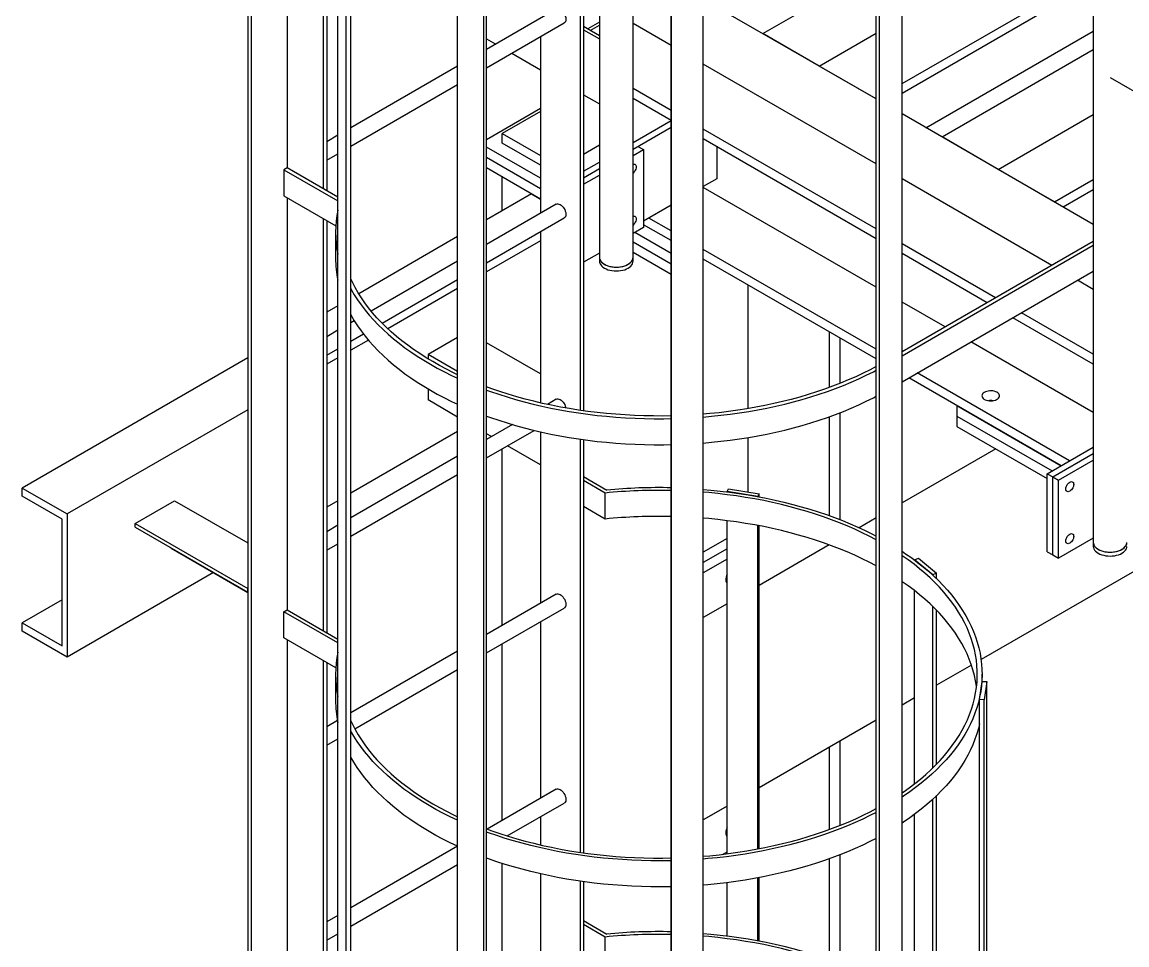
# Model space of a CAD drawing. Header units: millimetres. Extents: x 0 to 16187, y -20471 to 6290.
# Drawn here: x 221.5 to 325.6, y 5570.4 to 5657.3 of the extents above; entities that cross this region are included whole.
import ezdxf

# ---------------------------------------------------------------- set-up
doc = ezdxf.new("R2010")
doc.units = ezdxf.units.MM

msp = doc.modelspace()

# ---------------------------------------------------------------- linework, layer by layer
at = {"color": 7, "linetype": 'Continuous', "lineweight": 25}
for p, q in [((242.77478, 5690.21438), (242.77478, 5370.53866)), ((243.09298, 5690.03069), (243.09298, 5370.35496)), ((246.48709, 5689.17307), (246.48709, 5643.61003)), ((249.8812, 5687.21369), (249.8812, 5641.65065)), ((250.1994, 5687.02999), (250.1994, 5641.46696)), ((251.25354, 5506.01995), (251.25354, 5682.1478)), ((252.03, 5504.3471), (252.03, 5680.47495)), ((252.46466, 5504.41433), (252.46466, 5680.54219)), ((322.41763, 5680.10971), (322.41763, 5608.31834)), ((304.39913, 5497.79919), (304.39913, 5673.92704)), ((301.95962, 5496.75827), (301.95962, 5672.88612)), ((302.27781, 5496.57458), (302.27781, 5672.70243)), ((262.53664, 5495.68488), (262.53664, 5671.81273)), ((265.2522, 5494.90432), (265.2522, 5671.03217)), ((264.99409, 5494.69152), (264.99409, 5670.81937)), ((282.64848, 5492.2134), (282.64848, 5668.34125)), ((282.6877, 5491.95461), (282.6877, 5668.08246)), ((285.67628, 5492.10555), (285.67628, 5668.2334)), ((274.06425, 5666.43076), (274.06425, 5620.76833)), ((274.38245, 5666.38563), (274.38245, 5620.72248)), ((275.89708, 5666.19915), (275.89708, 5635.17408)), ((279.06208, 5635.17408), (279.06208, 5665.95612)), ((291.29998, 5656.25125), (301.95962, 5662.40493)), ((304.39913, 5651.56711), (322.41763, 5661.96897)), ((304.39913, 5650.6485), (322.41763, 5661.05036)), ((301.95962, 5650.09758), (285.67628, 5659.49775)), ((271.83313, 5658.55711), (265.2522, 5654.75802)), ((265.2522, 5653.02602), (272.58307, 5657.25804)), ((275.89708, 5656.05793), (274.38245, 5656.93231)), ((274.38245, 5656.62615), (275.89708, 5655.75178)), ((275.89708, 5657.33994), (274.78671, 5656.69893)), ((275.02536, 5656.56116), (275.89708, 5657.0644)), ((282.64848, 5655.1226), (279.06208, 5657.19298)), ((306.65463, 5647.3872), (322.41763, 5656.48699)), ((265.2522, 5655.77288), (266.13119, 5655.26545)), ((270.35194, 5655.97004), (270.35194, 5639.32987)), ((296.60328, 5653.18972), (291.29998, 5656.25125)), ((296.60328, 5653.18972), (301.95962, 5656.28187)), ((267.63131, 5654.39945), (270.35194, 5652.82886)), ((308.16448, 5646.51559), (322.41763, 5654.74376)), ((301.95962, 5643.97452), (285.67628, 5653.37469)), ((262.53664, 5653.19036), (252.46466, 5647.37593)), ((301.90658, 5650.12819), (296.60328, 5653.18972)), ((252.46466, 5645.64393), (262.53664, 5651.45836)), ((324.00026, 5652.11522), (380.75394, 5619.35202)), ((274.38245, 5650.5021), (275.89708, 5649.62772)), ((282.64848, 5648.99954), (279.06208, 5651.06992)), ((282.64848, 5648.08093), (279.06208, 5650.15131)), ((301.90658, 5650.12819), (301.95962, 5650.15881)), ((265.2522, 5646.29434), (270.35194, 5649.23836)), ((270.35194, 5648.93235), (266.7457, 5646.85051)), ((279.06208, 5645.98585), (282.64848, 5648.05623)), ((322.41763, 5638.28741), (304.39913, 5648.68927)), ((313.46778, 5643.45406), (322.41763, 5648.6207)), ((279.06208, 5645.37354), (282.64848, 5647.44392)), ((301.95962, 5637.85145), (285.67628, 5647.25163)), ((251.25354, 5646.67677), (250.1994, 5646.06822)), ((266.7457, 5645.9319), (266.7457, 5646.85051)), ((266.7457, 5646.85051), (270.35194, 5644.76867)), ((301.95962, 5636.93285), (285.67628, 5646.33302)), ((313.46778, 5643.45406), (308.16448, 5646.51559)), ((250.1994, 5644.33622), (251.25354, 5644.94476)), ((270.35194, 5642.62545), (265.2522, 5645.56947)), ((270.35194, 5643.85006), (266.7457, 5645.9319)), ((275.89708, 5645.73489), (274.38245, 5644.86052)), ((279.06208, 5645.37354), (279.51419, 5645.63454)), ((279.06208, 5644.76123), (280.04452, 5645.32839)), ((279.51419, 5645.63454), (280.04452, 5645.32839)), ((280.04452, 5645.32839), (280.04452, 5637.97952)), ((286.93881, 5645.60417), (286.93881, 5642.57181)), ((270.35194, 5641.6456), (265.2522, 5644.58962)), ((274.38245, 5643.28435), (275.89708, 5644.15873)), ((246.48709, 5643.61003), (246.16889, 5643.42634)), ((246.16889, 5643.42634), (251.25354, 5640.49103)), ((246.16889, 5643.42634), (246.16889, 5640.97671)), ((251.25354, 5640.85842), (246.48709, 5643.61003)), ((270.35194, 5640.66575), (265.2522, 5643.60977)), ((274.38245, 5642.67205), (275.89708, 5643.54642)), ((274.38245, 5642.05974), (275.89708, 5642.93412)), ((318.77108, 5640.39253), (313.46778, 5643.45406)), ((266.7457, 5639.5634), (266.7457, 5642.74759)), ((286.93881, 5642.57181), (285.67628, 5641.84297)), ((318.50341, 5634.42399), (304.39913, 5642.56621)), ((318.77108, 5640.39253), (322.41763, 5642.49764)), ((246.16889, 5640.97671), (251.05701, 5638.15486)), ((246.48709, 5640.79302), (246.48709, 5601.96645)), ((269.50342, 5641.1554), (265.2522, 5638.70123)), ((269.50342, 5641.1554), (270.35194, 5640.66555)), ((301.95962, 5632.36947), (285.67628, 5641.76964)), ((319.5667, 5639.93322), (322.41763, 5641.57903)), ((271.83313, 5640.18494), (265.2522, 5636.38585)), ((282.64848, 5640.09505), (280.04452, 5638.59182)), ((249.8812, 5638.83364), (249.8812, 5600.00707)), ((265.2522, 5634.65385), (272.58307, 5638.88587)), ((282.64848, 5637.67004), (280.54812, 5638.88254)), ((250.1994, 5638.64995), (250.1994, 5599.82338)), ((280.04452, 5637.97952), (279.06208, 5637.41237)), ((282.64848, 5636.75143), (280.04452, 5638.25466)), ((251.03888, 5637.5482), (251.03888, 5635.09858)), ((262.53664, 5637.13356), (253.21776, 5631.75389)), ((270.35194, 5636.7468), (265.2522, 5633.80278)), ((270.35194, 5637.59787), (270.35194, 5621.46715)), ((282.64848, 5634.54697), (279.06208, 5636.61735)), ((282.64848, 5635.52681), (279.22217, 5637.50478)), ((322.41763, 5636.68362), (304.39913, 5626.28177)), ((275.89708, 5635.58525), (274.38245, 5634.71087)), ((282.64848, 5633.56712), (279.06208, 5635.6375)), ((301.95962, 5626.52195), (285.67628, 5635.92212)), ((313.20011, 5631.36246), (304.39913, 5636.44315)), ((304.39913, 5625.91438), (322.41763, 5636.31624)), ((262.53664, 5634.81819), (254.39165, 5630.11619)), ((275.89708, 5635.17408), (275.89708, 5634.80664)), ((279.06208, 5634.80664), (279.06208, 5635.17408)), ((301.95962, 5625.60334), (285.67628, 5635.00351)), ((312.40448, 5630.90315), (304.39913, 5635.52454)), ((304.39913, 5623.46476), (322.41763, 5633.86662)), ((255.41984, 5628.97775), (262.53664, 5633.08619)), ((289.89461, 5620.92328), (289.89461, 5632.56832)), ((322.41763, 5632.16435), (320.94327, 5633.01549)), ((262.53664, 5632.23511), (255.96892, 5628.44365)), ((251.25354, 5630.61997), (250.1994, 5630.01143)), ((308.45206, 5628.62147), (304.39913, 5630.96117)), ((322.41763, 5625.12268), (314.84434, 5629.49465)), ((322.41763, 5626.04129), (315.63997, 5629.95396)), ((251.25354, 5628.3046), (250.1994, 5627.69606)), ((252.80443, 5629.19991), (252.46466, 5629.00376)), ((252.46466, 5627.27176), (253.66096, 5627.96237)), ((254.12973, 5627.38191), (252.46466, 5626.42069)), ((262.53664, 5627.64207), (259.74534, 5626.03069)), ((297.55788, 5622.92347), (297.55788, 5628.14441)), ((298.5655, 5623.30909), (298.5655, 5627.56272)), ((250.1994, 5625.96405), (251.25354, 5626.57259)), ((270.35194, 5624.19377), (265.2522, 5627.13779)), ((322.41763, 5620.55931), (310.89192, 5627.21297)), ((242.77478, 5625.72529), (221.50854, 5613.44855)), ((251.25354, 5625.72152), (250.1994, 5625.11298)), ((262.53664, 5624.41931), (259.74534, 5626.03069)), ((259.74534, 5626.03069), (259.74534, 5625.61608)), ((320.17335, 5616.00739), (305.82727, 5624.2892)), ((319.37773, 5615.54808), (305.03164, 5623.8299)), ((259.74534, 5622.79244), (259.74534, 5621.74385)), ((262.53664, 5620.13247), (259.74534, 5621.74385)), ((271.83313, 5621.81277), (270.98834, 5621.32509)), ((309.56985, 5621.21005), (309.56985, 5620.2302)), ((309.56985, 5621.21005), (319.37773, 5615.54808)), ((242.77478, 5620.82684), (225.75118, 5610.99932)), ((297.55788, 5610.83607), (297.55788, 5620.16712)), ((298.5655, 5610.45858), (298.5655, 5620.54461)), ((309.56985, 5620.2302), (318.52906, 5615.05816)), ((309.56985, 5620.2302), (309.56985, 5619.25035)), ((267.69886, 5619.42611), (265.2522, 5618.01369)), ((309.56985, 5619.25035), (318.0798, 5614.33766)), ((262.53664, 5618.76219), (252.46466, 5612.94776)), ((265.2522, 5616.28168), (269.75089, 5618.87872)), ((265.72954, 5618.28925), (265.2522, 5618.56481)), ((270.35194, 5618.73808), (270.35194, 5602.58554)), ((270.35194, 5618.73808), (270.35194, 5615.62079)), ((274.06425, 5618.05072), (274.06425, 5579.12475)), ((274.38245, 5618.00558), (274.38245, 5579.0789)), ((289.89461, 5613.07184), (289.89461, 5618.20321)), ((266.7457, 5600.5037), (266.7457, 5617.14386)), ((270.35194, 5615.62079), (267.22966, 5617.42325)), ((313.22322, 5617.14131), (304.39913, 5612.04561)), ((318.0798, 5614.7988), (322.41763, 5617.30298)), ((262.53664, 5616.44602), (252.46466, 5610.6316)), ((318.61013, 5614.49265), (322.41763, 5616.69068)), ((319.14046, 5614.1865), (322.41763, 5616.07837)), ((318.0798, 5607.44994), (318.0798, 5614.7988)), ((318.0798, 5614.7988), (318.61013, 5614.49265)), ((252.46466, 5608.89959), (262.53664, 5614.71402)), ((274.38245, 5614.51872), (276.57554, 5613.25268)), ((276.42124, 5612.97437), (274.38245, 5614.15134)), ((318.61013, 5614.49265), (319.14046, 5614.1865)), ((318.61013, 5607.14378), (318.61013, 5614.49265)), ((319.14046, 5606.83763), (319.14046, 5614.1865)), ((221.50854, 5612.68304), (221.50854, 5613.44855)), ((221.50854, 5613.44855), (225.75118, 5610.99932)), ((225.27389, 5610.50936), (221.50854, 5612.68304)), ((276.42124, 5610.52475), (276.42124, 5612.97437)), ((287.92103, 5613.10818), (288.03749, 5613.3591)), ((287.92103, 5613.08637), (287.92103, 5613.10818)), ((290.8188, 5612.65994), (287.92103, 5613.10818)), ((288.03749, 5613.3591), (290.93527, 5612.91087)), ((290.93527, 5612.91087), (290.8188, 5612.65994)), ((290.8188, 5612.63755), (290.8188, 5612.65994)), ((290.93527, 5612.61576), (290.93527, 5612.91087)), ((232.16818, 5610.11073), (235.88049, 5612.25381)), ((235.88049, 5612.25381), (242.77478, 5608.27382)), ((251.25354, 5612.2486), (250.1994, 5611.64006)), ((276.42124, 5610.52475), (274.38245, 5611.70172)), ((225.75118, 5610.99932), (225.75118, 5597.5264)), ((301.95962, 5610.63685), (300.34756, 5609.70593)), ((225.27389, 5598.56745), (225.27389, 5610.50936)), ((232.16818, 5610.11073), (242.77478, 5603.98767)), ((232.16818, 5609.74329), (232.16818, 5610.11073)), ((232.16818, 5609.74329), (242.77478, 5603.62023)), ((251.25354, 5609.93243), (250.1994, 5609.32389)), ((287.92103, 5578.98873), (287.92103, 5610.37088)), ((290.8188, 5579.4448), (290.8188, 5609.91481)), ((290.93527, 5579.46696), (290.93527, 5609.89265)), ((287.92103, 5608.70596), (285.67628, 5607.41009)), ((322.41763, 5608.72951), (319.14046, 5606.83763)), ((235.56229, 5607.78327), (235.56229, 5607.78391)), ((235.56229, 5607.78327), (242.77478, 5603.61959)), ((250.1994, 5607.59188), (251.25354, 5608.20043)), ((287.92103, 5607.72627), (285.67628, 5606.4304)), ((297.54173, 5608.08563), (290.93527, 5604.27056)), ((329.72322, 5607.61606), (311.84399, 5597.29124)), ((329.72391, 5607.61566), (311.84409, 5597.29051)), ((318.0798, 5607.44994), (318.61013, 5607.14378)), ((322.41763, 5608.31834), (322.41763, 5607.9509)), ((287.92103, 5606.74658), (285.67628, 5605.45071)), ((305.57169, 5606.69651), (305.94031, 5606.84551)), ((307.29242, 5605.27785), (305.57169, 5606.69651)), ((305.57169, 5606.66171), (305.57169, 5606.69651)), ((305.94031, 5606.84551), (307.66104, 5605.42685)), ((318.61013, 5607.14378), (319.14046, 5606.83763)), ((239.54041, 5605.48675), (225.75118, 5597.5264)), ((307.66104, 5605.42685), (307.29242, 5605.27785)), ((307.66104, 5604.88919), (307.66104, 5605.42685)), ((307.29242, 5605.23776), (307.29242, 5605.27785)), ((242.77478, 5603.62023), (242.77478, 5603.98767)), ((271.83313, 5603.44061), (265.2522, 5599.64152)), ((305.57169, 5585.57749), (305.57169, 5603.78212)), ((225.27389, 5602.91482), (221.50854, 5600.74113)), ((287.92103, 5602.52991), (285.67628, 5601.23363)), ((307.29242, 5587.07047), (307.29242, 5602.28914)), ((246.16889, 5601.78275), (246.48709, 5601.96645)), ((251.25354, 5598.84745), (246.16889, 5601.78275)), ((246.16889, 5599.33313), (246.16889, 5601.78275)), ((246.48709, 5601.96645), (251.25354, 5599.21483)), ((265.2522, 5597.90951), (272.58307, 5602.14153)), ((307.66104, 5587.43956), (307.66104, 5601.92005)), ((221.50854, 5599.97563), (221.50854, 5600.74113)), ((221.50854, 5600.74113), (225.27389, 5598.56745)), ((270.35194, 5600.85353), (270.35194, 5584.21337)), ((225.75118, 5597.5264), (221.50854, 5599.97563)), ((251.05701, 5596.51128), (246.16889, 5599.33313)), ((246.48709, 5599.14944), (246.48709, 5560.13914)), ((266.7457, 5582.13153), (266.7457, 5598.77169)), ((249.8812, 5597.19006), (249.8812, 5558.17976)), ((262.53664, 5598.07385), (252.46466, 5592.25943)), ((250.1994, 5597.00637), (250.1994, 5557.99607)), ((252.84889, 5590.74923), (262.53664, 5596.34185)), ((310.93534, 5596.76652), (307.66104, 5594.87569)), ((310.93556, 5596.76585), (307.66104, 5594.87489)), ((251.03888, 5595.90462), (251.03888, 5593.45499)), ((311.69227, 5593.50992), (311.95374, 5595.23519)), ((311.93888, 5595.13713), (311.93888, 5595.90462)), ((311.95374, 5595.23519), (312.40202, 5595.21255)), ((312.40202, 5595.21255), (312.14056, 5593.48728)), ((312.40202, 5509.10832), (312.40202, 5595.21255)), ((305.57169, 5593.66914), (304.39913, 5592.99202)), ((305.57169, 5593.66835), (304.39913, 5592.99123)), ((312.14056, 5593.48728), (311.69227, 5593.50992)), ((311.69227, 5507.40569), (311.69227, 5593.50992)), ((312.14056, 5507.38305), (312.14056, 5593.48728)), ((251.21994, 5591.54087), (250.1994, 5590.95172)), ((301.95962, 5591.58326), (290.93527, 5585.21697)), ((301.95962, 5591.58246), (290.93527, 5585.21618)), ((250.1994, 5589.21972), (251.25354, 5589.82826)), ((297.55788, 5581.27989), (297.55788, 5589.04057)), ((298.5655, 5581.6655), (298.5655, 5589.62245)), ((271.83313, 5585.06844), (265.32859, 5581.31345)), ((267.21665, 5580.6714), (272.58307, 5583.76936)), ((307.29242, 5563.41046), (307.29242, 5584.12185)), ((307.66104, 5563.06189), (307.66104, 5584.47042)), ((270.35194, 5582.48136), (270.35194, 5579.82357)), ((287.92103, 5583.47632), (285.67628, 5582.18003)), ((287.92103, 5583.47552), (285.99668, 5582.36426)), ((305.57169, 5564.83441), (305.57169, 5582.6979)), ((285.99668, 5582.36426), (285.67628, 5582.1793)), ((262.53159, 5579.69877), (252.46466, 5573.88726)), ((287.48244, 5578.93514), (287.92103, 5579.18832)), ((297.55788, 5569.00876), (297.55788, 5578.52354)), ((298.5655, 5568.63128), (298.5655, 5578.90103)), ((252.46466, 5572.15526), (262.53664, 5577.96968)), ((266.7457, 5563.75936), (266.7457, 5578.07441)), ((270.35194, 5577.0945), (270.35194, 5565.8412)), ((274.06425, 5576.40713), (274.06425, 5537.29745)), ((274.38245, 5576.362), (274.38245, 5537.25159)), ((287.92103, 5571.25907), (287.92103, 5576.27324)), ((290.8188, 5570.81024), (290.8188, 5576.72206)), ((290.93527, 5570.78845), (290.93527, 5576.74386)), ((251.25354, 5573.18809), (250.1994, 5572.57955)), ((274.38245, 5572.69142), (276.57554, 5571.42538)), ((276.42124, 5571.14707), (274.38245, 5572.32403)), ((250.1994, 5570.84755), (251.25354, 5571.45609)), ((276.42124, 5568.69745), (276.42124, 5571.14707))]:
    msp.add_line(p, q, dxfattribs=at)
at = {"color": 7, "linetype": 'Continuous', "lineweight": 25, "flags": 128}
for points in [[(271.83313, 5658.55711), (271.90048, 5658.58401), (271.98779, 5658.59182), (272.08307, 5658.5749), (272.18286, 5658.53385), (272.28357, 5658.47018), (272.38155, 5658.38617), (272.47326, 5658.28486), (272.55539, 5658.16991), (272.62497, 5658.04549), (272.67947, 5657.91608), (272.71695, 5657.78636), (272.73603, 5657.66102), (272.73603, 5657.54459), (272.71695, 5657.44129), (272.67947, 5657.35483), (272.62497, 5657.28836), (272.58307, 5657.25804)], [(279.06208, 5643.95548), (279.06647, 5643.95689), (279.14493, 5643.97048), (279.21532, 5643.96004), (279.2741, 5643.9261), (279.31833, 5643.87035), (279.34579, 5643.79559), (279.35509, 5643.70557), (279.34579, 5643.60481), (279.31833, 5643.49835), (279.2741, 5643.39154), (279.21532, 5643.28973), (279.14493, 5643.19802), (279.06647, 5643.12102), (279.06208, 5643.11736)], [(271.83313, 5640.18494), (271.90048, 5640.21184), (271.98779, 5640.21965), (272.08307, 5640.20273), (272.18286, 5640.16169), (272.28357, 5640.09801), (272.38155, 5640.014), (272.47326, 5639.91269), (272.55539, 5639.79774), (272.62497, 5639.67332), (272.67947, 5639.54391), (272.71695, 5639.41419), (272.73603, 5639.28885), (272.73603, 5639.17243), (272.71695, 5639.06912), (272.67947, 5638.98267), (272.62497, 5638.91619), (272.58307, 5638.88587)], [(279.06208, 5639.05624), (279.06647, 5639.05765), (279.14493, 5639.07124), (279.21532, 5639.0608), (279.2741, 5639.02685), (279.31833, 5638.97111), (279.34579, 5638.89635), (279.35509, 5638.80633), (279.34579, 5638.70557), (279.31833, 5638.59911), (279.2741, 5638.49229), (279.21532, 5638.39048), (279.14493, 5638.29878), (279.06647, 5638.22177), (279.06208, 5638.21812)], [(275.89708, 5635.17408), (275.91062, 5635.05484), (275.951, 5634.93764), (276.01754, 5634.82448), (276.10909, 5634.71731), (276.2241, 5634.61795), (276.36058, 5634.5281)], [(275.89708, 5635.17408), (275.90162, 5635.10491), (275.93076, 5634.9866), (275.9864, 5634.8715), (276.06759, 5634.76158), (276.17294, 5634.65871), (276.30064, 5634.56467), (276.44852, 5634.48104), (276.61404, 5634.40928), (276.79437, 5634.35061), (276.98642, 5634.30602), (277.18691, 5634.27629), (277.39241, 5634.26191), (277.5994, 5634.26315), (277.80434, 5634.27997), (278.00372, 5634.31209), (278.19414, 5634.35896), (278.37233, 5634.41978), (278.53524, 5634.4935), (278.68009, 5634.57887), (278.8044, 5634.67442), (278.90604, 5634.77852), (278.98328, 5634.88939), (279.03478, 5635.00513), (279.05968, 5635.12376), (279.06208, 5635.17408)], [(275.89708, 5634.80664), (275.91062, 5634.6874), (275.951, 5634.5702), (276.01754, 5634.45704), (276.10909, 5634.34986), (276.2241, 5634.2505), (276.36058, 5634.16066)], [(276.36058, 5634.5281), (276.51621, 5634.44931), (276.68833, 5634.38292), (276.87398, 5634.33007), (277.07, 5634.29166), (277.27302, 5634.26834), (277.47958, 5634.26053), (277.68614, 5634.26834), (277.88916, 5634.29166), (278.08518, 5634.33007), (278.27083, 5634.38292), (278.44294, 5634.44931), (278.59858, 5634.5281), (278.73506, 5634.61795), (278.85006, 5634.71731), (278.94162, 5634.82448), (279.00816, 5634.93764), (279.04854, 5635.05484), (279.06208, 5635.17408)], [(276.36058, 5634.16066), (276.51621, 5634.08187), (276.68833, 5634.01548), (276.87398, 5633.96262), (277.07, 5633.92421), (277.27302, 5633.9009), (277.47958, 5633.89308), (277.68614, 5633.9009), (277.88916, 5633.92421), (278.08518, 5633.96262), (278.27083, 5634.01548), (278.44294, 5634.08187), (278.59858, 5634.16066), (278.73506, 5634.2505), (278.85006, 5634.34986), (278.94162, 5634.45704), (279.00816, 5634.5702), (279.04854, 5634.6874), (279.06208, 5634.80664)], [(262.53664, 5624.12315), (262.15219, 5624.30712), (261.47922, 5624.64464), (260.82392, 5624.99356), (260.18687, 5625.35356), (259.56863, 5625.72433), (258.96974, 5626.10554), (258.39074, 5626.49685), (257.83214, 5626.89792), (257.29442, 5627.3084), (256.77807, 5627.72792), (256.28354, 5628.15611), (255.81127, 5628.5926), (255.36167, 5629.03699), (254.93514, 5629.4889), (254.53206, 5629.94792), (254.15278, 5630.41366), (253.79764, 5630.88569), (253.46696, 5631.36361), (253.16102, 5631.84699), (252.88009, 5632.33541), (252.62442, 5632.82842), (252.46466, 5633.16708)], [(252.46466, 5632.23221), (252.50857, 5632.15296), (252.79814, 5631.65975), (253.11288, 5631.1717), (253.45253, 5630.68926), (253.81678, 5630.21283), (254.20533, 5629.74284), (254.61781, 5629.2797), (255.05389, 5628.82382), (255.51316, 5628.37559), (255.99523, 5627.93542), (256.49968, 5627.50368), (257.02605, 5627.08076), (257.5739, 5626.66703), (258.14274, 5626.26284), (258.73207, 5625.86856), (259.34137, 5625.48453), (259.97011, 5625.11109), (260.61774, 5624.74857), (261.28368, 5624.39728), (261.96736, 5624.05753), (262.53664, 5623.78966)], [(252.46466, 5629.78259), (252.50857, 5629.70334), (252.79814, 5629.21013), (253.11288, 5628.72208), (253.45253, 5628.23963), (253.81678, 5627.76321), (254.20533, 5627.29322), (254.61781, 5626.83008), (255.05389, 5626.3742), (255.51316, 5625.92597), (255.99523, 5625.4858), (256.49968, 5625.05406), (257.02605, 5624.63114), (257.5739, 5624.2174), (258.14274, 5623.81322), (258.73207, 5623.41894), (259.34137, 5623.03491), (259.97011, 5622.66147), (260.61774, 5622.29895), (261.28368, 5621.94765), (261.96736, 5621.6079), (262.53664, 5621.34004)], [(301.95962, 5624.88796), (301.40459, 5624.5963), (300.72917, 5624.26041), (300.03677, 5623.93625), (299.32799, 5623.62412), (298.60345, 5623.32428), (297.8638, 5623.037), (297.10969, 5622.76253), (296.34179, 5622.50112), (295.56078, 5622.253), (294.76734, 5622.01838), (293.96217, 5621.79748), (293.14599, 5621.59048), (292.31951, 5621.39758), (291.48347, 5621.21893), (290.63861, 5621.05471), (289.78566, 5620.90505), (288.92539, 5620.77009), (288.05856, 5620.64994), (287.18592, 5620.54471), (286.30825, 5620.4545), (285.67628, 5620.3991)], [(285.67628, 5620.13679), (286.43748, 5620.20348), (287.32531, 5620.29571), (288.20802, 5620.40309), (289.08484, 5620.52551), (289.95499, 5620.66288), (290.81771, 5620.81506), (291.67224, 5620.98194), (292.51783, 5621.16335), (293.35374, 5621.35914), (294.17924, 5621.56914), (294.9936, 5621.79316), (295.79611, 5622.03102), (296.58607, 5622.28249), (297.36277, 5622.54736), (298.12554, 5622.82539), (298.8737, 5623.11635), (299.60661, 5623.41997), (300.32362, 5623.736), (301.0241, 5624.06414), (301.70743, 5624.40412), (301.95962, 5624.53486)], [(282.6556, 5620.24267), (281.87169, 5620.23098), (280.98022, 5620.23206), (280.0892, 5620.24843), (279.19942, 5620.28007), (278.31165, 5620.32697), (277.4267, 5620.38907), (276.54533, 5620.46632), (275.66832, 5620.55866), (274.79645, 5620.666), (273.9305, 5620.78824), (273.07122, 5620.92529), (272.21937, 5621.07701), (271.3757, 5621.24328), (270.54097, 5621.42395), (269.71591, 5621.61885), (268.90124, 5621.82782), (268.09768, 5622.05067), (267.30595, 5622.28721), (266.52674, 5622.53722), (265.76075, 5622.80049), (265.2522, 5622.98532)], [(265.2522, 5622.67732), (265.63023, 5622.54198), (266.4072, 5622.27738), (267.19741, 5622.02617), (268.00016, 5621.78859), (268.81475, 5621.56484), (269.64047, 5621.35512), (270.47658, 5621.15961), (271.32235, 5620.97849), (272.17705, 5620.81191), (273.03993, 5620.66001), (273.91021, 5620.52294), (274.78715, 5620.40081), (275.66998, 5620.29374), (276.5579, 5620.2018), (277.45016, 5620.12509), (278.34596, 5620.06367), (279.24452, 5620.0176), (280.14505, 5619.98691), (281.04676, 5619.97164), (281.94886, 5619.97179), (282.64848, 5619.98254)], [(285.67628, 5617.68717), (286.43748, 5617.75385), (287.32531, 5617.84609), (288.20802, 5617.95347), (289.08484, 5618.07589), (289.95499, 5618.21326), (290.81771, 5618.36544), (291.67224, 5618.53231), (292.51783, 5618.71372), (293.35374, 5618.90952), (294.17924, 5619.11952), (294.9936, 5619.34354), (295.79611, 5619.58139), (296.58607, 5619.83286), (297.36277, 5620.09773), (298.12554, 5620.37577), (298.8737, 5620.66673), (299.60661, 5620.97035), (300.32362, 5621.28637), (301.0241, 5621.61452), (301.70743, 5621.9545), (301.95962, 5622.08523)], [(313.3352, 5622.46542), (313.22166, 5622.52014), (313.09302, 5622.56228), (312.95341, 5622.59048), (312.80733, 5622.60384), (312.65946, 5622.60192), (312.51456, 5622.5848), (312.37729, 5622.55301), (312.25206, 5622.50758), (312.14289, 5622.44998), (312.05329, 5622.38204), (311.98614, 5622.30596), (311.9436, 5622.22419), (311.92704, 5622.13934), (311.93699, 5622.05415), (311.97313, 5621.97136), (312.0343, 5621.89362), (312.11853, 5621.82343), (312.22311, 5621.76305), (312.34469, 5621.71443), (312.47935, 5621.67912), (312.62278, 5621.65826), (312.77035, 5621.65251), (312.91732, 5621.66207), (313.05898, 5621.68663), (313.19076, 5621.72539), (313.30844, 5621.77712), (313.40822, 5621.84014), (313.48691, 5621.91244), (313.54198, 5621.99168), (313.57165, 5622.07533), (313.57496, 5622.16069), (313.55183, 5622.24503), (313.50298, 5622.32562), (313.42999, 5622.39988), (313.3352, 5622.46542)], [(271.83313, 5621.81277), (271.90048, 5621.83967), (271.98779, 5621.84748), (272.08307, 5621.83056), (272.18286, 5621.78952), (272.28357, 5621.72584), (272.38155, 5621.64183), (272.47326, 5621.54052), (272.55539, 5621.42558), (272.62497, 5621.30115), (272.67947, 5621.17174), (272.71695, 5621.04202), (272.72791, 5620.98451)], [(265.2522, 5620.2277), (265.63023, 5620.09236), (266.4072, 5619.82775), (267.19741, 5619.57655), (268.00016, 5619.33897), (268.81475, 5619.11522), (269.64047, 5618.9055), (270.47658, 5618.70999), (271.32235, 5618.52887), (272.17705, 5618.36228), (273.03993, 5618.21039), (273.91021, 5618.07332), (274.78715, 5617.95119), (275.66998, 5617.84411), (276.5579, 5617.75218), (277.45016, 5617.67547), (278.34596, 5617.61405), (279.24452, 5617.56798), (280.14505, 5617.53729), (281.04676, 5617.52202), (281.94886, 5617.52217), (282.6556, 5617.53307)], [(319.82989, 5613.35969), (319.83919, 5613.46045), (319.86665, 5613.56691), (319.91088, 5613.67372), (319.96966, 5613.77553), (320.04004, 5613.86724), (320.11851, 5613.94424), (320.20112, 5614.00268), (320.28372, 5614.03962), (320.36219, 5614.05321), (320.43257, 5614.04277), (320.49136, 5614.00882), (320.53558, 5613.95308), (320.56304, 5613.87832), (320.57235, 5613.7883), (320.56304, 5613.68754), (320.53558, 5613.58108), (320.49136, 5613.47426), (320.43257, 5613.37245), (320.36219, 5613.28075), (320.28372, 5613.20374), (320.20112, 5613.14531), (320.11851, 5613.10837), (320.04004, 5613.09478), (319.96966, 5613.10522), (319.91088, 5613.13916), (319.86665, 5613.19491), (319.83919, 5613.26967), (319.82989, 5613.35969)], [(285.67628, 5613.31602), (286.39784, 5613.25309), (287.28071, 5613.16211), (288.15855, 5613.05616), (289.03061, 5612.93534), (289.89612, 5612.79974), (290.75434, 5612.64948), (291.60453, 5612.4847), (292.44594, 5612.30554), (293.27784, 5612.11215), (294.09952, 5611.9047), (294.91026, 5611.68337), (295.70936, 5611.44835), (296.49612, 5611.19986), (297.26986, 5610.93809), (298.02992, 5610.66328), (298.77563, 5610.37567), (299.50634, 5610.07551), (300.22142, 5609.76306), (300.92026, 5609.43858), (301.60223, 5609.10237), (301.95962, 5608.91796)], [(301.95962, 5608.56485), (301.31029, 5608.90464), (300.63244, 5609.23889), (299.93769, 5609.56136), (299.22664, 5609.87178), (298.49994, 5610.16986), (297.75821, 5610.45535), (297.00211, 5610.72798), (296.23232, 5610.98753), (295.44951, 5611.23376), (294.65437, 5611.46645), (293.8476, 5611.68541), (293.02992, 5611.89042), (292.20205, 5612.08132), (291.36472, 5612.25794), (290.51867, 5612.42012), (289.66465, 5612.56771), (288.80341, 5612.70059), (287.9357, 5612.81864), (287.06231, 5612.92175), (286.18399, 5613.00984), (285.67628, 5613.05371)], [(301.95962, 5606.11523), (301.31029, 5606.45501), (300.63244, 5606.78926), (299.93769, 5607.11174), (299.22664, 5607.42215), (298.49994, 5607.72024), (297.75821, 5608.00572), (297.00211, 5608.27836), (296.23232, 5608.53791), (295.44951, 5608.78414), (294.65437, 5609.01683), (293.8476, 5609.23578), (293.02992, 5609.4408), (292.20205, 5609.6317), (291.36472, 5609.80832), (290.51867, 5609.9705), (289.66465, 5610.11809), (288.80341, 5610.25097), (287.9357, 5610.36902), (287.06231, 5610.47213), (286.18399, 5610.56021), (285.67628, 5610.60409)], [(319.82989, 5608.46044), (319.83919, 5608.5612), (319.86665, 5608.66766), (319.91088, 5608.77448), (319.96966, 5608.87629), (320.04004, 5608.96799), (320.11851, 5609.045), (320.20112, 5609.10343), (320.28372, 5609.14037), (320.36219, 5609.15396), (320.43257, 5609.14352), (320.49136, 5609.10958), (320.53558, 5609.05383), (320.56304, 5608.97907), (320.57235, 5608.88905), (320.56304, 5608.78829), (320.53558, 5608.68183), (320.49136, 5608.57502), (320.43257, 5608.47321), (320.36219, 5608.3815), (320.28372, 5608.3045), (320.20112, 5608.24606), (320.11851, 5608.20912), (320.04004, 5608.19553), (319.96966, 5608.20597), (319.91088, 5608.23992), (319.86665, 5608.29566), (319.83919, 5608.37042), (319.82989, 5608.46044)], [(304.39913, 5607.48384), (304.73913, 5607.25575), (305.3081, 5606.85555), (305.85641, 5606.44586), (306.38358, 5606.02703), (306.88915, 5605.59941), (307.37269, 5605.16339), (307.83378, 5604.71933), (308.27202, 5604.26763), (308.68703, 5603.80868), (309.07844, 5603.34286), (309.44592, 5602.8706), (309.78915, 5602.39229), (310.10783, 5601.90835), (310.40168, 5601.41921), (310.67046, 5600.92529), (310.91392, 5600.427), (311.13186, 5599.9248), (311.32408, 5599.41911), (311.49043, 5598.91037), (311.63075, 5598.39902), (311.74492, 5597.88551), (311.83285, 5597.37028), (311.89445, 5596.85378), (311.92969, 5596.33645), (311.93851, 5595.81875), (311.92093, 5595.30113), (311.87694, 5594.78403), (311.8066, 5594.2679), (311.70995, 5593.75319), (311.5871, 5593.24035), (311.43813, 5592.72981), (311.26318, 5592.22203), (311.06241, 5591.71745), (310.83599, 5591.2165), (310.5841, 5590.71961), (310.30698, 5590.22723), (310.00486, 5589.73976), (309.67801, 5589.25765), (309.3267, 5588.7813), (308.95125, 5588.31113), (308.55197, 5587.84755), (308.12922, 5587.39095), (307.68336, 5586.94174), (307.21478, 5586.50031), (306.72388, 5586.06703), (306.21109, 5585.64229), (305.67686, 5585.22645), (305.12164, 5584.81987), (304.54593, 5584.42291), (304.39913, 5584.32539)], [(322.41763, 5608.31834), (322.43117, 5608.1991), (322.47156, 5608.08189), (322.5381, 5607.96874), (322.62965, 5607.86156), (322.74465, 5607.7622), (322.88114, 5607.67236)], [(322.41763, 5608.31834), (322.42218, 5608.24917), (322.45132, 5608.13086), (322.50696, 5608.01576), (322.58815, 5607.90583), (322.69349, 5607.80297), (322.8212, 5607.70892), (322.96908, 5607.6253), (323.1346, 5607.55354), (323.31492, 5607.49486), (323.50698, 5607.45027), (323.70747, 5607.42054), (323.91297, 5607.40617), (324.11996, 5607.4074), (324.3249, 5607.42423), (324.52428, 5607.45635), (324.71469, 5607.50322), (324.89288, 5607.56403), (325.05579, 5607.63776), (325.20065, 5607.72312), (325.32495, 5607.81867), (325.4266, 5607.92278), (325.50383, 5608.03365), (325.55534, 5608.14939), (325.58023, 5608.26802), (325.58263, 5608.31834)], [(322.41763, 5607.9509), (322.43117, 5607.83165), (322.47156, 5607.71445), (322.5381, 5607.60129), (322.62965, 5607.49412), (322.74465, 5607.39476), (322.88114, 5607.30491)], [(322.88114, 5607.67236), (323.03677, 5607.59357), (323.20888, 5607.52718), (323.39454, 5607.47432), (323.59055, 5607.43591), (323.79358, 5607.4126), (324.00013, 5607.40478), (324.20669, 5607.4126), (324.40972, 5607.43591), (324.60573, 5607.47432), (324.79138, 5607.52718), (324.9635, 5607.59357), (325.11913, 5607.67236), (325.25562, 5607.7622), (325.37062, 5607.86156), (325.46217, 5607.96874), (325.52871, 5608.08189), (325.5691, 5608.1991), (325.58263, 5608.31834)], [(322.88114, 5607.30491), (323.03677, 5607.22612), (323.20888, 5607.15973), (323.39454, 5607.10688), (323.59055, 5607.06847), (323.79358, 5607.04515), (324.00013, 5607.03734), (324.20669, 5607.04515), (324.40972, 5607.06847), (324.60573, 5607.10688), (324.79138, 5607.15973), (324.9635, 5607.22612), (325.11913, 5607.30491), (325.25562, 5607.39476), (325.37062, 5607.49412), (325.46217, 5607.60129), (325.52871, 5607.71445), (325.5691, 5607.83165), (325.58263, 5607.9509)], [(304.39913, 5584.7237), (304.5065, 5584.79743), (305.06801, 5585.19715), (305.6087, 5585.60632), (306.1281, 5586.02458), (306.62574, 5586.45157), (307.10118, 5586.88691), (307.554, 5587.33021), (307.98381, 5587.78108), (308.39022, 5588.23912), (308.77288, 5588.70394), (309.13145, 5589.17511), (309.4656, 5589.65222), (309.77506, 5590.13486), (310.05953, 5590.62259), (310.31878, 5591.11498), (310.55257, 5591.61161), (310.76069, 5592.11202), (310.94297, 5592.61578), (311.09924, 5593.12245), (311.22936, 5593.63157), (311.33322, 5594.14271), (311.41073, 5594.65539), (311.46181, 5595.16918), (311.48643, 5595.68362), (311.48456, 5596.19826), (311.45621, 5596.71263), (311.40139, 5597.22629), (311.32016, 5597.73879), (311.21258, 5598.24966), (311.07876, 5598.75847), (310.91881, 5599.26475), (310.73287, 5599.76807), (310.52111, 5600.26797), (310.28372, 5600.76403), (310.0209, 5601.25579), (309.73288, 5601.74283), (309.41992, 5602.22471), (309.0823, 5602.70101), (308.72032, 5603.17131), (308.33428, 5603.63519), (307.92454, 5604.09225), (307.49146, 5604.54207), (307.03542, 5604.98427), (306.55682, 5605.41845), (306.05609, 5605.84423), (305.53366, 5606.26124), (304.99, 5606.6691), (304.42558, 5607.06745), (304.39913, 5607.08553)], [(287.92103, 5605.32046), (287.86946, 5605.19881), (287.82835, 5605.06403), (287.80508, 5604.93285), (287.80039, 5604.80949), (287.81443, 5604.69792), (287.84675, 5604.60172), (287.89631, 5604.52398), (287.92103, 5604.49826)], [(311.41376, 5594.67981), (311.40139, 5594.77667), (311.32016, 5595.28917), (311.21258, 5595.80004), (311.07876, 5596.30884), (310.91881, 5596.81513), (310.73287, 5597.31845), (310.52111, 5597.81835), (310.28372, 5598.3144), (310.0209, 5598.80617), (309.73288, 5599.2932), (309.41992, 5599.77508), (309.0823, 5600.25138), (308.72032, 5600.72168), (308.33428, 5601.18557), (307.92454, 5601.64262), (307.49146, 5602.09245), (307.03542, 5602.53465), (306.55682, 5602.96883), (306.05609, 5603.39461), (305.53366, 5603.81161), (304.99, 5604.21947), (304.42558, 5604.61783), (304.39913, 5604.63591)], [(271.83313, 5603.44061), (271.90048, 5603.46751), (271.98779, 5603.47531), (272.08307, 5603.45839), (272.18286, 5603.41735), (272.28357, 5603.35367), (272.38155, 5603.26966), (272.47326, 5603.16835), (272.55539, 5603.05341), (272.62497, 5602.92898), (272.67947, 5602.79957), (272.71695, 5602.66985), (272.73603, 5602.54452), (272.73603, 5602.42809), (272.71695, 5602.32478), (272.67947, 5602.23833), (272.62497, 5602.17185), (272.58307, 5602.14153)], [(252.46466, 5591.5235), (252.62442, 5591.18484), (252.88009, 5590.69183), (253.16102, 5590.20341), (253.46696, 5589.72003), (253.79764, 5589.24211), (254.15278, 5588.77008), (254.53206, 5588.30434), (254.93514, 5587.84532), (255.36167, 5587.39341), (255.81127, 5586.94902), (256.28354, 5586.51253), (256.77807, 5586.08434), (257.29442, 5585.66482), (257.83214, 5585.25434), (258.39074, 5584.85327), (258.96974, 5584.46196), (259.56863, 5584.08074), (260.18687, 5583.70998), (260.82392, 5583.34997), (261.47922, 5583.00106), (262.15219, 5582.66354), (262.53664, 5582.47957)], [(311.69227, 5591.22234), (311.5871, 5590.79072), (311.43813, 5590.28019), (311.26318, 5589.77241), (311.06241, 5589.26783), (310.83599, 5588.76688), (310.5841, 5588.26999), (310.30698, 5587.7776), (310.00486, 5587.29014), (309.67801, 5586.80803), (309.3267, 5586.33168), (308.95125, 5585.86151), (308.55197, 5585.39793), (308.12922, 5584.94133), (307.68336, 5584.49212), (307.21478, 5584.05069), (306.72388, 5583.61741), (306.21109, 5583.19267), (305.67686, 5582.77683), (305.12164, 5582.37025), (304.54593, 5581.97328), (304.39913, 5581.87577)], [(262.53664, 5582.14608), (262.51924, 5582.15407), (261.82601, 5582.48253), (261.14984, 5582.82263), (260.49131, 5583.17408), (259.851, 5583.53657), (259.22946, 5583.9098), (258.62722, 5584.29342), (258.04482, 5584.68712), (257.48275, 5585.09055), (256.9415, 5585.50336), (256.42155, 5585.92519), (255.92335, 5586.35567), (255.44731, 5586.79445), (254.99387, 5587.24112), (254.56342, 5587.69531), (254.15631, 5588.15662), (253.77292, 5588.62465), (253.41357, 5589.09899), (253.07857, 5589.57924), (252.76822, 5590.06498), (252.48278, 5590.55578), (252.46466, 5590.58863)], [(262.53159, 5579.69877), (262.51924, 5579.70445), (261.82601, 5580.03291), (261.14984, 5580.37301), (260.49131, 5580.72446), (259.851, 5581.08695), (259.22946, 5581.46017), (258.62722, 5581.8438), (258.04482, 5582.2375), (257.48275, 5582.64092), (256.9415, 5583.05373), (256.42155, 5583.47556), (255.92335, 5583.90605), (255.44731, 5584.34482), (254.99387, 5584.7915), (254.56342, 5585.24568), (254.15631, 5585.70699), (253.77292, 5586.17502), (253.41357, 5586.64937), (253.07857, 5587.12962), (252.76822, 5587.61535), (252.48278, 5588.10615), (252.46466, 5588.13901)], [(271.83313, 5585.06844), (271.90048, 5585.09534), (271.98779, 5585.10315), (272.08307, 5585.08622), (272.18286, 5585.04518), (272.28357, 5584.9815), (272.38155, 5584.89749), (272.47326, 5584.79618), (272.55539, 5584.68124), (272.62497, 5584.55681), (272.67947, 5584.4274), (272.71695, 5584.29768), (272.73603, 5584.17235), (272.73603, 5584.05592), (272.71695, 5583.95261), (272.67947, 5583.86616), (272.62497, 5583.79968), (272.58307, 5583.76936)], [(285.67628, 5578.75552), (286.30825, 5578.81092), (287.18592, 5578.90113), (288.05856, 5579.00636), (288.92539, 5579.1265), (289.78566, 5579.26147), (290.63861, 5579.41113), (291.48347, 5579.57535), (292.31951, 5579.754), (293.14599, 5579.9469), (293.96217, 5580.1539), (294.76734, 5580.3748), (295.56078, 5580.60942), (296.34179, 5580.85754), (297.10969, 5581.11895), (297.8638, 5581.39342), (298.60345, 5581.6807), (299.32799, 5581.98054), (300.03677, 5582.29267), (300.72917, 5582.61683), (301.40459, 5582.95271), (301.95962, 5583.24438)], [(301.95962, 5582.89128), (301.37794, 5582.59406), (300.6903, 5582.26171), (299.98601, 5581.94119), (299.26567, 5581.63278), (298.52992, 5581.33676), (297.77938, 5581.05337), (297.01471, 5580.78286), (296.23657, 5580.52547), (295.44564, 5580.28142), (294.6426, 5580.05093), (293.82816, 5579.83418), (293.00301, 5579.63138), (292.16787, 5579.44269), (291.32347, 5579.26828), (290.47054, 5579.1083), (289.60981, 5578.96289), (288.74204, 5578.83218), (287.86798, 5578.71627), (286.98839, 5578.61528), (286.10403, 5578.52928), (285.67628, 5578.49321)], [(287.92103, 5581.43664), (287.89631, 5581.38238), (287.84675, 5581.24742), (287.81443, 5581.1139), (287.80039, 5580.98612), (287.80508, 5580.86818), (287.82835, 5580.76387), (287.86946, 5580.67655), (287.92103, 5580.61444)], [(265.2522, 5581.34174), (265.76075, 5581.15691), (266.52674, 5580.89364), (267.30595, 5580.64363), (268.09768, 5580.40709), (268.90124, 5580.18424), (269.71591, 5579.97527), (270.54097, 5579.78037), (271.3757, 5579.5997), (272.21937, 5579.43343), (273.07122, 5579.28171), (273.9305, 5579.14466), (274.79645, 5579.02241), (275.66832, 5578.91508), (276.54533, 5578.82274), (277.4267, 5578.74549), (278.31165, 5578.68339), (279.19942, 5578.63649), (280.0892, 5578.60484), (280.98022, 5578.58847), (281.87169, 5578.5874), (282.6556, 5578.59909)], [(282.64848, 5578.33896), (282.53426, 5578.33657), (281.63761, 5578.32642), (280.74083, 5578.33151), (279.8447, 5578.35185), (278.95, 5578.38741), (278.0575, 5578.43817), (277.16798, 5578.50409), (276.2822, 5578.58509), (275.40094, 5578.68112), (274.52496, 5578.79209), (273.65502, 5578.9179), (272.79188, 5579.05845), (271.93628, 5579.21361), (271.08897, 5579.38325), (270.25068, 5579.56722), (269.42213, 5579.76536), (268.60406, 5579.9775), (267.79716, 5580.20346), (267.00214, 5580.44304), (266.21968, 5580.69602), (265.45047, 5580.96221), (265.2522, 5581.03374)], [(301.95962, 5580.44165), (301.37794, 5580.14444), (300.6903, 5579.81209), (299.98601, 5579.49157), (299.26567, 5579.18316), (298.52992, 5578.88714), (297.77938, 5578.60375), (297.01471, 5578.33324), (296.23657, 5578.07585), (295.44564, 5577.8318), (294.6426, 5577.6013), (293.82816, 5577.38456), (293.00301, 5577.18175), (292.16787, 5576.99306), (291.32347, 5576.81865), (290.47054, 5576.65868), (289.60981, 5576.51327), (288.74204, 5576.38256), (287.86798, 5576.26665), (286.98839, 5576.16566), (286.10403, 5576.07966), (285.67628, 5576.04359)], [(282.6556, 5575.88949), (282.53426, 5575.88695), (281.63761, 5575.87679), (280.74083, 5575.88189), (279.8447, 5575.90223), (278.95, 5575.93779), (278.0575, 5575.98855), (277.16798, 5576.05446), (276.2822, 5576.13547), (275.40094, 5576.2315), (274.52496, 5576.34246), (273.65502, 5576.46828), (272.79188, 5576.60882), (271.93628, 5576.76399), (271.08897, 5576.93362), (270.25068, 5577.11759), (269.42213, 5577.31574), (268.60406, 5577.52788), (267.79716, 5577.75384), (267.00214, 5577.99341), (266.21968, 5578.2464), (265.45047, 5578.51258), (265.2522, 5578.58412)], [(285.67628, 5571.48872), (286.39784, 5571.42579), (287.28071, 5571.33481), (288.15855, 5571.22886), (289.03061, 5571.10803), (289.89612, 5570.97243), (290.75434, 5570.82218), (291.60453, 5570.6574), (292.44594, 5570.47823), (293.27784, 5570.28484), (294.09952, 5570.07739), (294.91026, 5569.85607), (295.70936, 5569.62105), (296.49612, 5569.37255), (297.26986, 5569.11079), (298.02992, 5568.83598), (298.77563, 5568.54837), (299.50634, 5568.24821), (300.22142, 5567.93576), (300.92026, 5567.61128), (301.60223, 5567.27507), (301.95962, 5567.09065)], [(301.95962, 5566.73755), (301.31029, 5567.07733), (300.63244, 5567.41158), (299.93769, 5567.73406), (299.22664, 5568.04447), (298.49994, 5568.34256), (297.75821, 5568.62804), (297.00211, 5568.90068), (296.23232, 5569.16023), (295.44951, 5569.40646), (294.65437, 5569.63915), (293.8476, 5569.8581), (293.02992, 5570.06312), (292.20205, 5570.25402), (291.36472, 5570.43064), (290.51867, 5570.59282), (289.66465, 5570.74041), (288.80341, 5570.87329), (287.9357, 5570.99134), (287.06231, 5571.09445), (286.18399, 5571.18253), (285.67628, 5571.22641)]]:
    msp.add_lwpolyline(points, dxfattribs=at)
at = {"color": 7, "linetype": 'Continuous', "lineweight": 25}
for centre, radius, start, end in [((261.27721, 5637.5482), 10.23794, 168.2573006, 191.7426994), ((261.32563, 5635.10552), 10.28676, 180.0386737, 191.7256749), ((312.75183, 5620.28035), 1.40604, 81.0727191, 98.9272809), ((312.75183, 5620.2794), 1.40697, 81.0787148, 98.9212852), ((281.48723, 5561.56143), 51.66193, 88.7120089, 95.6274928), ((281.48777, 5561.01059), 52.47252, 88.7247171, 95.3716289), ((281.48725, 5559.11152), 51.66222, 88.7041336, 95.6274832), ((261.27695, 5595.90462), 10.23768, 168.2569988, 191.7430012), ((261.31216, 5593.46055), 10.27328, 180.030981, 191.7333676), ((281.48723, 5519.73413), 51.66193, 88.7120089, 95.6274928), ((281.48777, 5519.18329), 52.47252, 88.7247171, 95.3716289)]:
    msp.add_arc(centre, radius, start, end, dxfattribs=at)

doc.saveas('drawing.dxf')
